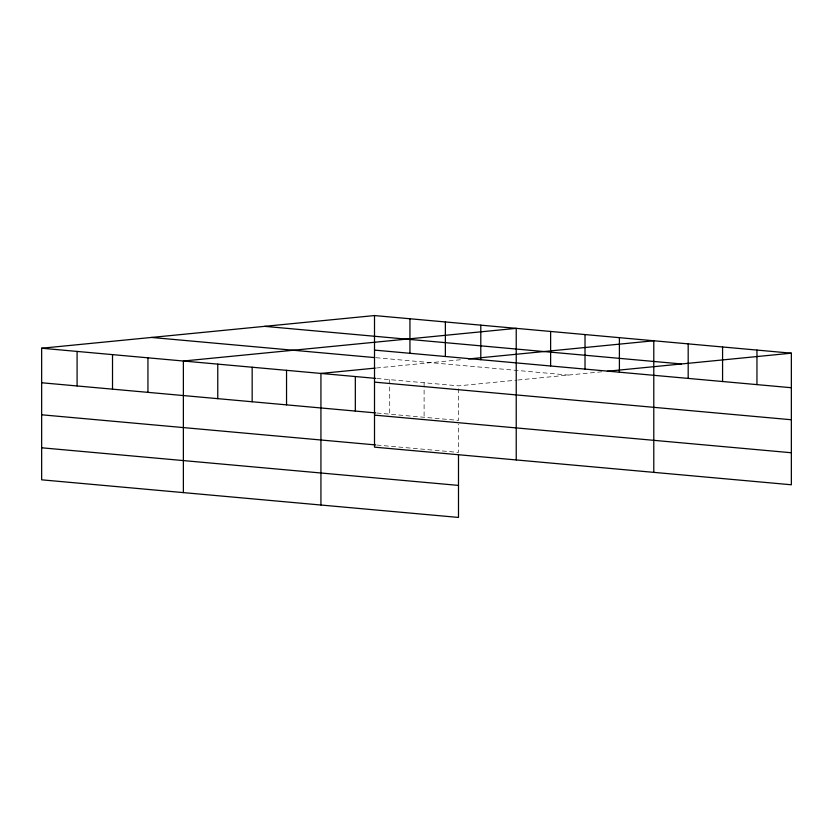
<?xml version="1.0" encoding="UTF-8"?>
<svg xmlns="http://www.w3.org/2000/svg" width="833" height="833" viewBox="0 0 833 833"><rect width="100%" height="100%" fill="white"/><g stroke="black" fill="none" stroke-linecap="round" stroke-linejoin="round"><path stroke-width="0.62" stroke-dasharray="4.17 3.12" d="M376.485 367.988L463.471 359.45M376.974 378.494L458.494 385.846L516.575 380.15M517.834 380.025L604.8 371.487M376.006 357.711L568.335 375.069M376.974 413.022L458.494 420.384L458.494 385.846M376.974 445.051L458.494 452.413L458.494 424.226M424.101 382.743L424.101 417.281M389.719 379.64L389.719 414.178"/><path stroke-width="1.25" d="M374.506 382.128L374.506 315.561L791.35 353.182L791.35 484.775L374.506 447.154L374.506 382.128L791.35 419.749M458.494 454.943L458.494 517.439L41.65 479.818L41.65 348.225L374.506 315.561M375.225 368.103L320.934 373.434L320.934 505.017M468.5 358.95L653.79 340.77L653.79 472.353M607.319 371.247L791.35 353.182M264.665 326.349L681.509 363.959M374.506 350.099L791.35 387.72M151.491 337.448L374.735 357.596M41.65 348.225L375.704 378.38M41.65 382.764L375.704 412.908M374.506 415.126L791.35 452.746M41.65 414.792L375.704 444.937M41.65 447.79L458.494 485.41M756.958 350.079L756.958 384.617M722.575 346.976L722.575 381.514M688.183 343.873L688.183 378.401M619.398 337.667L619.398 372.195M585.016 334.564L585.016 369.092M550.623 331.461L550.623 365.989M516.231 459.941L516.231 328.358L183.375 361.022L183.375 492.605M480.797 325.162L480.797 359.689M445.363 321.965L445.363 356.493M409.94 318.758L409.94 353.296M355.327 376.537L355.327 411.075M286.542 370.331L286.542 404.859M252.16 367.228L252.16 401.756M217.767 364.125L217.767 398.653M147.941 357.826L147.941 392.353M112.517 354.629L112.517 389.157M77.084 351.432L77.084 385.96"/></g></svg>
